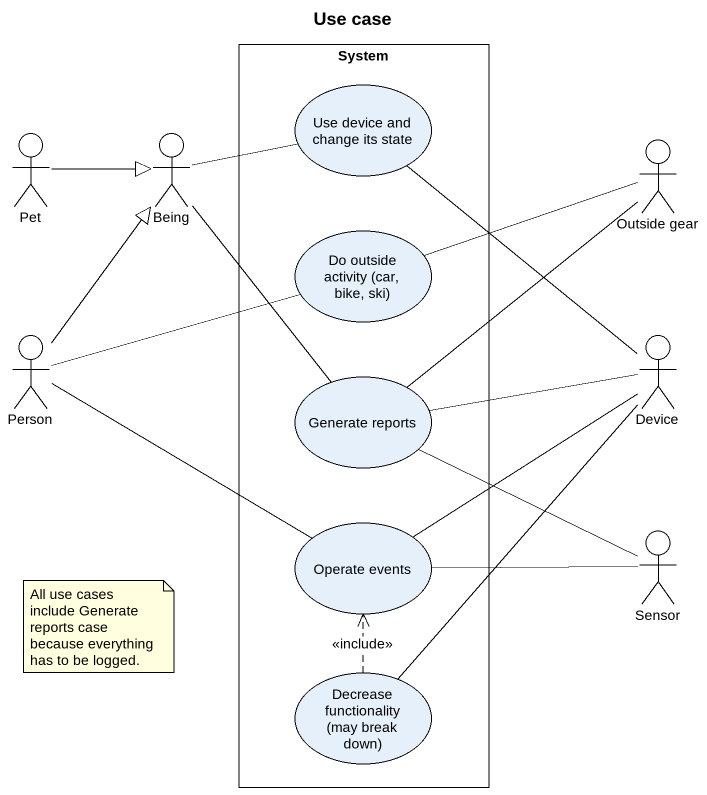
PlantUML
@startuml
title Use case
rectangle System {
  usecase "Use device and change its state" as Use_device_and_change_its
  usecase "Do outside activity (car, bike, ski)" as Do_outside_activity_car
  usecase "Generate reports" as Generate_reports
  usecase "Operate events" as Operate_events
  usecase "Decrease functionality (may break down)" as Decrease_functionality_may
}
actor Pet
actor Being
actor "Outside gear" as Outside_gear
actor "Person" as Person_
actor Device
actor Sensor
Pet -right-|> Being
Being -right- Use_device_and_change_its
Being -- Generate_reports
Outside_gear -left- Do_outside_activity_car
Outside_gear -- Generate_reports
Person_ -up-|> Being
Person_ -right- Do_outside_activity_car
Person_ -right- Operate_events
Device -up- Use_device_and_change_its
Device -left- Generate_reports
Device -left- Operate_events
Device -- Decrease_functionality_may
Sensor -left- Generate_reports
Sensor -left- Operate_events
Decrease_functionality_may .up.> Operate_events : <<include>>
note as N1
  All use cases include Generate reports case because everything has to be logged.
end note
@enduml
